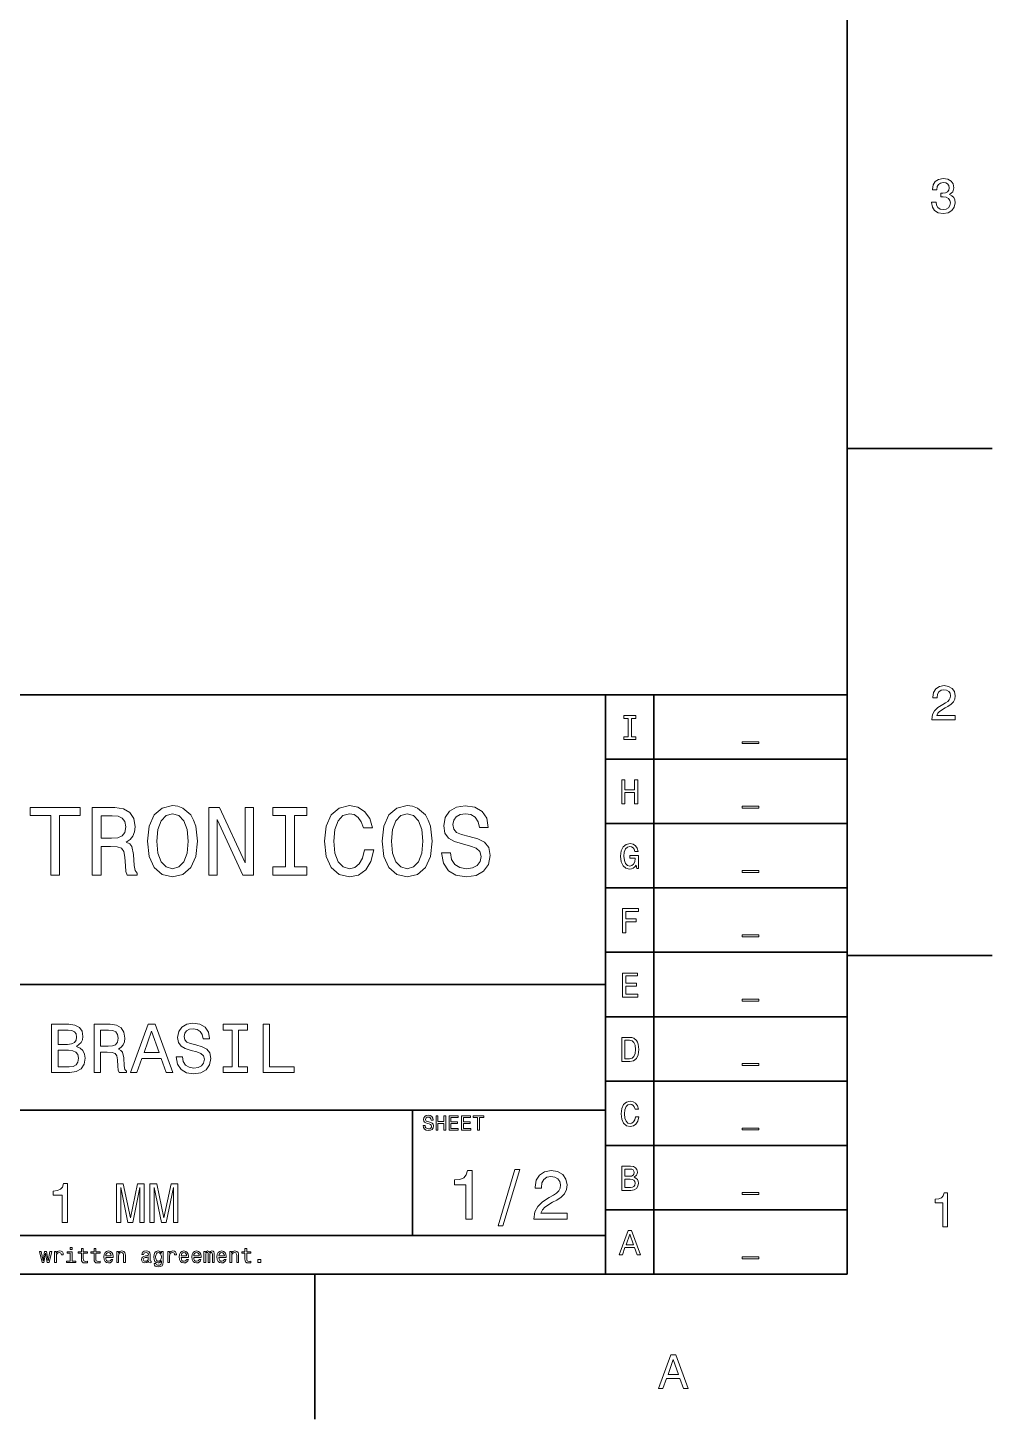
# Model space of a CAD drawing. Extents: x 0 to 1189, y 0 to 841.
# Drawn here: x 1084.2 to 1184, y 5 to 149 of the extents above; entities that cross this region are included whole.
import ezdxf

# ---------------------------------------------------------------- set-up
doc = ezdxf.new("R2010")
doc.units = 0

msp = doc.modelspace()

# ---------------------------------------------------------------- linework, layer by layer
at = {"color": 7, "lineweight": 35}
for p, q in [((1169, 20), (1169, 821)), ((979, 80), (1169, 80)), ((1144, 20), (1144, 80)), ((1149, 20), (1149, 80)), ((1169, 80), (1169, 20)), ((1144, 73.333336), (1169, 73.333336)), ((1144, 66.666664), (1169, 66.666664)), ((1144, 60), (1169, 60)), ((1144, 53.333332), (1169, 53.333332)), ((979, 50), (1144, 50)), ((1144, 46.666668), (1169, 46.666668)), ((1144, 40), (1169, 40)), ((979, 37), (1144, 37)), ((1144, 33.333332), (1169, 33.333332)), ((1144, 26.666666), (1169, 26.666666)), ((979, 24), (1144, 24)), ((20, 20), (1169, 20)), ((979, 20), (1169, 20))]:
    msp.add_line(p, q, dxfattribs=at)
at = {"color": 7, "lineweight": 35, "ltscale": 0.375}
for p, q in [((1169, 105.5), (1184, 105.5)), ((1169, 53), (1184, 53)), ((1113.900024, 20), (1113.900024, 5))]:
    msp.add_line(p, q, dxfattribs=at)
at = {"color": 7, "lineweight": 35, "ltscale": 0.325}
msp.add_line((1124, 24), (1124, 37), dxfattribs=at)
at = {"color": 7, "lineweight": 13}
for points in [[(1177.729004, 131.01622), (1177.729004, 130.980911), (1177.809692, 130.496765), (1178.046753, 130.133652), (1178.419922, 129.901657), (1178.914185, 129.815933), (1179.438721, 129.901657), (1179.832031, 130.123566), (1180.084229, 130.476593), (1180.175049, 130.930481), (1180.134644, 131.228027), (1180.023682, 131.470108), (1179.842163, 131.656708), (1179.600098, 131.792877), (1179.927856, 132.065216), (1180.043945, 132.498932), (1179.968262, 132.892303), (1179.751343, 133.18985), (1179.398315, 133.37645), (1178.914185, 133.442017), (1178.460327, 133.361313), (1178.112305, 133.13942), (1177.885376, 132.786392), (1177.809692, 132.317368), (1177.809692, 132.282074), (1178.258545, 132.282074), (1178.29895, 132.604828), (1178.430054, 132.836823), (1178.641846, 132.978027), (1178.939453, 133.028473), (1179.20166, 132.988113), (1179.393311, 132.882217), (1179.509277, 132.710739), (1179.554688, 132.47876), (1179.509277, 132.231628), (1179.388306, 132.065216), (1179.176514, 131.96434), (1178.889038, 131.934082), (1178.692261, 131.939133), (1178.692261, 131.54071), (1178.939453, 131.550797), (1179.257202, 131.505417), (1179.494141, 131.384369), (1179.635376, 131.187683), (1179.685791, 130.930481), (1179.630371, 130.63797), (1179.484131, 130.421112), (1179.252075, 130.284943), (1178.944458, 130.239563), (1178.626709, 130.289993), (1178.394775, 130.441284), (1178.248535, 130.683365), (1178.192993, 131.01622)], [(1177.769409, 77.416786), (1180.175049, 77.416786), (1180.175049, 77.850502), (1178.273682, 77.850502), (1178.379639, 78.087532), (1178.561157, 78.284218), (1179.120972, 78.642288), (1179.418579, 78.793587), (1179.751343, 79.010445), (1179.988403, 79.262604), (1180.124634, 79.560158), (1180.175049, 79.898056), (1180.089233, 80.321686), (1179.852295, 80.654541), (1179.489136, 80.866356), (1179.020142, 80.942001), (1178.536011, 80.85627), (1178.167847, 80.619232), (1177.930786, 80.240997), (1177.850098, 79.741714), (1177.850098, 79.671112), (1178.309082, 79.671112), (1178.309082, 79.711456), (1178.35437, 80.054398), (1178.490601, 80.306557), (1178.707397, 80.467941), (1178.994873, 80.523415), (1179.287354, 80.472984), (1179.504272, 80.346901), (1179.645508, 80.150215), (1179.695923, 79.903099), (1179.660645, 79.671112), (1179.564819, 79.474426), (1179.403442, 79.302956), (1179.181519, 79.151657), (1178.883911, 78.990273), (1178.389771, 78.677589), (1178.041748, 78.344742), (1177.834961, 77.941284), (1177.769409, 77.431915)], [(1146.334229, 75.659821), (1145.873169, 75.659821), (1145.873169, 75.357224), (1147.126709, 75.357224), (1147.126709, 75.659821), (1146.665649, 75.659821), (1146.665649, 77.554626), (1147.126709, 77.554626), (1147.126709, 77.857224), (1145.873169, 77.857224), (1145.873169, 77.554626), (1146.334229, 77.554626)], [(1158.132568, 75.140724), (1158.132568, 74.938995), (1159.867432, 74.938995), (1159.867432, 75.140724)], [(1145.664185, 68.690559), (1145.999268, 68.690559), (1145.999268, 69.864914), (1147.00061, 69.864914), (1147.00061, 68.690559), (1147.332031, 68.690559), (1147.332031, 71.190559), (1147.00061, 71.190559), (1147.00061, 70.171104), (1145.999268, 70.171104), (1145.999268, 71.190559), (1145.664185, 71.190559)], [(1086.572021, 61.333572), (1087.5, 61.333572), (1087.5, 67.486313), (1089.618164, 67.486313), (1089.618164, 68.333572), (1084.443726, 68.333572), (1084.443726, 67.486313), (1086.572021, 67.486313)], [(1090.858765, 61.333572), (1091.796753, 61.333572), (1091.796753, 64.288902), (1092.755005, 64.288902), (1093.46106, 64.258644), (1093.904907, 64.117432), (1094.146973, 63.78458), (1094.247803, 63.18948), (1094.298218, 62.2817), (1094.358765, 61.6866), (1094.479736, 61.333572), (1095.538818, 61.333572), (1095.538818, 61.525215), (1095.306885, 61.807636), (1095.226196, 62.33213), (1095.155518, 63.461815), (1094.984131, 64.298988), (1094.752075, 64.561241), (1094.389038, 64.752884), (1094.79248, 65.005043), (1095.074829, 65.35807), (1095.25647, 65.801872), (1095.316895, 66.336456), (1095.175781, 67.183716), (1094.772339, 67.81916), (1094.106567, 68.202446), (1093.198853, 68.333572), (1090.858765, 68.333572)], [(1096.587891, 64.833572), (1096.769409, 63.260086), (1097.293945, 62.100143), (1098.11084, 61.384007), (1099.180054, 61.14193), (1100.239136, 61.384007), (1101.066284, 62.100143), (1101.580688, 63.260086), (1101.772339, 64.833572), (1101.580688, 66.396973), (1101.358765, 67.032417), (1101.066284, 67.556915), (1100.239136, 68.273056), (1099.734863, 68.454613), (1099.180054, 68.525215), (1098.10083, 68.273056), (1097.283813, 67.567001), (1096.769409, 66.407059)], [(1102.952393, 61.333572), (1103.789551, 61.333572), (1103.789551, 67.072769), (1106.472534, 61.333572), (1107.551758, 61.333572), (1107.551758, 68.333572), (1106.70459, 68.333572), (1106.70459, 62.594379), (1104.051758, 68.333572), (1102.952393, 68.333572)], [(1110.860229, 62.180836), (1109.569092, 62.180836), (1109.569092, 61.333572), (1113.079224, 61.333572), (1113.079224, 62.180836), (1111.788086, 62.180836), (1111.788086, 67.486313), (1113.079224, 67.486313), (1113.079224, 68.333572), (1109.569092, 68.333572), (1109.569092, 67.486313), (1110.860229, 67.486313)], [(1119.030151, 63.935879), (1118.828491, 63.088615), (1118.495605, 62.483429), (1118.031616, 62.110229), (1117.486938, 61.989193), (1116.831299, 62.17075), (1116.316895, 62.715416), (1115.973999, 63.603024), (1115.863037, 64.833572), (1115.973999, 66.054031), (1116.306885, 66.951729), (1116.821289, 67.496399), (1117.486938, 67.688042), (1117.971191, 67.587173), (1118.384644, 67.304756), (1118.707397, 66.850861), (1118.929321, 66.225502), (1119.887573, 66.225502), (1119.584961, 67.183716), (1119.060425, 67.909943), (1118.34436, 68.363831), (1117.486938, 68.525215), (1116.417847, 68.273056), (1115.60083, 67.567001), (1115.076294, 66.407059), (1114.894775, 64.833572), (1115.076294, 63.260086), (1115.60083, 62.100143), (1116.417847, 61.384007), (1117.486938, 61.14193), (1118.425049, 61.333572), (1119.181519, 61.868156), (1119.716064, 62.745678), (1119.998535, 63.935879)], [(1120.875977, 64.833572), (1121.057617, 63.260086), (1121.582031, 62.100143), (1122.399048, 61.384007), (1123.468262, 61.14193), (1124.527344, 61.384007), (1125.35437, 62.100143), (1125.868774, 63.260086), (1126.060425, 64.833572), (1125.868774, 66.396973), (1125.646973, 67.032417), (1125.35437, 67.556915), (1124.527344, 68.273056), (1124.022949, 68.454613), (1123.468262, 68.525215), (1122.389038, 68.273056), (1121.572021, 67.567001), (1121.057617, 66.407059)], [(1127.946655, 63.643372), (1127.028809, 63.643372), (1127.230469, 62.574207), (1127.734863, 61.787464), (1128.511475, 61.3134), (1129.560425, 61.14193), (1130.599365, 61.303314), (1131.375977, 61.747116), (1131.870239, 62.443081), (1132.051758, 63.36095), (1131.900513, 64.188042), (1131.476929, 64.722618), (1130.791016, 65.075645), (1129.873169, 65.337898), (1129.086426, 65.529541), (1128.572021, 65.751442), (1128.279541, 66.074203), (1128.188721, 66.578529), (1128.279541, 67.032417), (1128.541748, 67.375359), (1128.94519, 67.607346), (1129.5, 67.688042), (1130.064819, 67.587173), (1130.508545, 67.314842), (1130.801147, 66.860947), (1130.942261, 66.245674), (1131.860229, 66.245674), (1131.860229, 66.265846), (1131.69873, 67.213974), (1131.224731, 67.920029), (1130.478271, 68.363831), (1129.469727, 68.515129), (1128.56189, 68.363831), (1127.855835, 67.940201), (1127.401978, 67.284584), (1127.240601, 66.437317), (1127.371704, 65.680832), (1127.755005, 65.166428), (1128.360229, 64.823486), (1129.187256, 64.561241), (1130.004272, 64.329247), (1130.619507, 64.107346), (1130.992676, 63.78458), (1131.123901, 63.260086), (1131.002808, 62.725502), (1130.690186, 62.322044), (1130.216064, 62.069885), (1129.60083, 61.989193), (1128.914917, 62.100143), (1128.390381, 62.422909), (1128.057617, 62.947407)], [(1158.132568, 68.47406), (1158.132568, 68.272331), (1159.867432, 68.272331), (1159.867432, 68.47406)], [(1092.936523, 67.476227), (1093.55188, 67.415703), (1093.985596, 67.22406), (1094.257935, 66.871033), (1094.348633, 66.316284), (1094.247803, 65.73127), (1093.975464, 65.378242), (1093.511475, 65.196686), (1092.875977, 65.146255), (1091.796753, 65.146255), (1091.796753, 67.476227)], [(1097.556152, 64.833572), (1097.667114, 66.054031), (1098, 66.951729), (1098.514404, 67.496399), (1099.180054, 67.688042), (1099.835693, 67.496399), (1100.350098, 66.941643), (1100.682983, 66.043945), (1100.803955, 64.833572), (1100.682983, 63.61311), (1100.350098, 62.715416), (1099.835693, 62.17075), (1099.180054, 61.989193), (1098.514404, 62.17075), (1098, 62.715416), (1097.667114, 63.603024)], [(1121.84436, 64.833572), (1121.955322, 66.054031), (1122.288086, 66.951729), (1122.80249, 67.496399), (1123.468262, 67.688042), (1124.123901, 67.496399), (1124.638306, 66.941643), (1124.971069, 66.043945), (1125.092163, 64.833572), (1124.971069, 63.61311), (1124.638306, 62.715416), (1124.123901, 62.17075), (1123.468262, 61.989193), (1122.80249, 62.17075), (1122.288086, 62.715416), (1121.955322, 63.603024)], [(1147.15918, 62.35891), (1147.220459, 62.023895), (1147.400513, 62.023895), (1147.400513, 63.37476), (1146.489136, 63.37476), (1146.489136, 63.068565), (1147.051147, 63.068565), (1147.051147, 63.046951), (1147.007813, 62.715538), (1146.892578, 62.470581), (1146.716064, 62.315681), (1146.496338, 62.265251), (1146.251343, 62.33009), (1146.060425, 62.524616), (1145.937988, 62.845222), (1145.894775, 63.284702), (1145.934326, 63.720581), (1146.056885, 64.041183), (1146.251343, 64.23571), (1146.514404, 64.304153), (1146.694458, 64.268135), (1146.842163, 64.167267), (1146.950195, 63.997959), (1147.011475, 63.771015), (1147.368042, 63.771015), (1147.274414, 64.116837), (1147.0979, 64.376198), (1146.849365, 64.534698), (1146.536011, 64.592339), (1146.125244, 64.502281), (1145.815552, 64.239311), (1145.617432, 63.825047), (1145.54895, 63.273895), (1145.617432, 62.719139), (1145.815552, 62.304874), (1146.1073, 62.041908), (1146.474731, 61.955452), (1146.680054, 61.984268), (1146.86377, 62.056316), (1147.022217, 62.182396)], [(1158.132568, 61.807396), (1158.132568, 61.605667), (1159.867432, 61.605667), (1159.867432, 61.807396)], [(1145.761475, 55.357231), (1146.096436, 55.357231), (1146.096436, 56.506367), (1147.148315, 56.506367), (1147.148315, 56.805359), (1146.096436, 56.805359), (1146.096436, 57.554638), (1147.389771, 57.554638), (1147.389771, 57.857231), (1145.761475, 57.857231)], [(1158.132568, 55.140732), (1158.132568, 54.939003), (1159.867432, 54.939003), (1159.867432, 55.140732)], [(1145.743408, 48.690563), (1147.328491, 48.690563), (1147.328491, 48.993156), (1146.074829, 48.993156), (1146.074829, 49.839699), (1147.191528, 49.839699), (1147.191528, 50.138691), (1146.074829, 50.138691), (1146.074829, 50.88797), (1147.299683, 50.88797), (1147.299683, 51.190563), (1145.743408, 51.190563)], [(1158.132568, 48.474064), (1158.132568, 48.272335), (1159.867432, 48.272335), (1159.867432, 48.474064)], [(1089.237793, 43.582851), (1089.742065, 44.000717), (1089.871704, 44.2817), (1089.915039, 44.627522), (1089.821289, 45.167866), (1089.540283, 45.556915), (1089.086426, 45.794666), (1088.452393, 45.881123), (1086.672852, 45.881123), (1086.672852, 40.881123), (1088.553345, 40.881123), (1089.223389, 40.981987), (1089.720459, 41.277374), (1090.030273, 41.745674), (1090.138306, 42.379681), (1090.073486, 42.804752), (1089.900513, 43.15778), (1089.619629, 43.417145)], [(1088.315552, 43.806194), (1087.335693, 43.806194), (1087.335693, 45.283138), (1088.373169, 45.283138), (1088.762207, 45.239914), (1089.036011, 45.110229), (1089.20166, 44.886887), (1089.259399, 44.555473), (1089.194458, 44.22406), (1089.021606, 43.993515), (1088.726196, 43.849422)], [(1091.067749, 40.881123), (1091.737793, 40.881123), (1091.737793, 42.992073), (1092.422241, 42.992073), (1092.926514, 42.970459), (1093.24353, 42.869595), (1093.416382, 42.631844), (1093.488525, 42.206772), (1093.524536, 41.558357), (1093.567749, 41.133286), (1093.654175, 40.881123), (1094.410645, 40.881123), (1094.410645, 41.018009), (1094.244995, 41.219738), (1094.187256, 41.594379), (1094.136841, 42.401295), (1094.014404, 42.999279), (1093.848755, 43.1866), (1093.589355, 43.323486), (1093.877563, 43.503601), (1094.079224, 43.755764), (1094.208984, 44.072765), (1094.252197, 44.454609), (1094.151245, 45.059795), (1093.863159, 45.513687), (1093.387573, 45.787464), (1092.739136, 45.881123), (1091.067749, 45.881123)], [(1092.55188, 45.26873), (1092.991333, 45.225502), (1093.301147, 45.088615), (1093.495728, 44.836452), (1093.560547, 44.440201), (1093.488525, 44.022331), (1093.293945, 43.770172), (1092.962524, 43.640488), (1092.508667, 43.604465), (1091.737793, 43.604465), (1091.737793, 45.26873)], [(1094.821289, 40.881123), (1095.484131, 40.881123), (1096.010132, 42.350864), (1098.005737, 42.350864), (1098.531738, 40.881123), (1099.208984, 40.881123), (1097.378906, 45.888329), (1096.644043, 45.888329)], [(1096.240601, 42.963257), (1097.011475, 45.167866), (1097.782471, 42.963257)], [(1100.210327, 42.530979), (1099.55481, 42.530979), (1099.698853, 41.767288), (1100.059082, 41.20533), (1100.61377, 40.866714), (1101.363159, 40.744236), (1102.105225, 40.859509), (1102.659912, 41.17651), (1103.012939, 41.67363), (1103.1427, 42.32925), (1103.034546, 42.920029), (1102.731934, 43.301872), (1102.242065, 43.554031), (1101.586426, 43.741352), (1101.024536, 43.878242), (1100.657104, 44.036743), (1100.44812, 44.267288), (1100.383301, 44.627522), (1100.44812, 44.951729), (1100.635498, 45.196686), (1100.923584, 45.362389), (1101.319824, 45.420029), (1101.723389, 45.34798), (1102.040283, 45.153458), (1102.249268, 44.82925), (1102.350098, 44.389767), (1103.005737, 44.389767), (1103.005737, 44.404179), (1102.890503, 45.081409), (1102.55188, 45.585732), (1102.018677, 45.902737), (1101.298218, 46.010807), (1100.649902, 45.902737), (1100.145508, 45.600143), (1099.821289, 45.131844), (1099.706055, 44.526657), (1099.799683, 43.986309), (1100.073486, 43.618874), (1100.505737, 43.373917), (1101.096558, 43.1866), (1101.680054, 43.020893), (1102.119629, 42.862389), (1102.386108, 42.631844), (1102.479858, 42.257202), (1102.393311, 41.875359), (1102.170044, 41.587173), (1101.831421, 41.407059), (1101.391968, 41.349422), (1100.901978, 41.428673), (1100.527344, 41.659222), (1100.289673, 42.033859)], [(1105.354492, 41.486309), (1104.432251, 41.486309), (1104.432251, 40.881123), (1106.939453, 40.881123), (1106.939453, 41.486309), (1106.017334, 41.486309), (1106.017334, 45.275936), (1106.939453, 45.275936), (1106.939453, 45.881123), (1104.432251, 45.881123), (1104.432251, 45.275936), (1105.354492, 45.275936)], [(1108.560547, 40.881123), (1111.773804, 40.881123), (1111.773804, 41.486309), (1109.223389, 41.486309), (1109.223389, 45.881123), (1108.560547, 45.881123)], [(1146.496338, 44.523895), (1145.664185, 44.523895), (1145.664185, 42.023895), (1146.496338, 42.023895), (1146.889038, 42.103146), (1147.180786, 42.344501), (1147.36084, 42.737152), (1147.425781, 43.273895), (1147.368042, 43.821445), (1147.296021, 44.037582), (1147.19519, 44.210495), (1146.903442, 44.444645), (1146.712524, 44.502281)], [(1146.471069, 44.224903), (1146.744873, 44.170868), (1146.932251, 44.005165), (1147.043945, 43.709774), (1147.079956, 43.273895), (1147.040283, 42.852425), (1146.928589, 42.557037), (1146.737671, 42.380524), (1146.471069, 42.322887), (1145.999268, 42.322887), (1145.999268, 44.224903)], [(1088.473999, 41.479107), (1087.335693, 41.479107), (1087.335693, 43.201008), (1088.40918, 43.201008), (1088.863159, 43.150574), (1089.187256, 42.999279), (1089.381836, 42.739914), (1089.446655, 42.365273), (1089.381836, 41.969017), (1089.20166, 41.695244), (1088.89917, 41.529537)], [(1158.132568, 41.807396), (1158.132568, 41.605667), (1159.867432, 41.605667), (1159.867432, 41.807396)], [(1147.083496, 36.286625), (1147.011475, 35.984032), (1146.892578, 35.767895), (1146.726929, 35.634609), (1146.532349, 35.591381), (1146.298218, 35.656223), (1146.114502, 35.850746), (1145.992065, 36.167751), (1145.952393, 36.607231), (1145.992065, 37.04311), (1146.11084, 37.363716), (1146.294556, 37.558239), (1146.532349, 37.626682), (1146.705322, 37.59066), (1146.853027, 37.489796), (1146.968262, 37.327694), (1147.047485, 37.104351), (1147.389771, 37.104351), (1147.281616, 37.446568), (1147.09436, 37.705933), (1146.838501, 37.868038), (1146.532349, 37.925674), (1146.150513, 37.835617), (1145.858765, 37.583454), (1145.671387, 37.169189), (1145.606567, 36.607231), (1145.671387, 36.045273), (1145.858765, 35.631008), (1146.150513, 35.375244), (1146.532349, 35.288788), (1146.867432, 35.357231), (1147.137573, 35.548153), (1147.328491, 35.861553), (1147.429321, 36.286625)], [(1125.309082, 35.413544), (1125.112427, 35.413544), (1125.15564, 35.184437), (1125.263672, 35.01585), (1125.430176, 34.914265), (1125.654907, 34.877522), (1125.877563, 34.912102), (1126.043945, 35.007202), (1126.149902, 35.156338), (1126.188721, 35.353024), (1126.156372, 35.530258), (1126.065552, 35.64481), (1125.918579, 35.720459), (1125.721924, 35.776657), (1125.553345, 35.817722), (1125.443115, 35.865273), (1125.380371, 35.934437), (1125.360962, 36.042507), (1125.380371, 36.139767), (1125.436646, 36.213257), (1125.523071, 36.262966), (1125.641968, 36.280258), (1125.762939, 36.258644), (1125.858032, 36.200287), (1125.920776, 36.103024), (1125.95105, 35.97118), (1126.147705, 35.97118), (1126.147705, 35.975502), (1126.113159, 36.178673), (1126.011475, 36.329971), (1125.851563, 36.425072), (1125.635498, 36.457493), (1125.440918, 36.425072), (1125.289673, 36.334293), (1125.192383, 36.193802), (1125.157837, 36.012245), (1125.185913, 35.850143), (1125.268066, 35.739914), (1125.397705, 35.666424), (1125.574951, 35.610229), (1125.75, 35.560516), (1125.881836, 35.512966), (1125.961792, 35.443802), (1125.989868, 35.331409), (1125.963989, 35.216858), (1125.896973, 35.130402), (1125.79541, 35.076366), (1125.663574, 35.059078), (1125.516602, 35.082851), (1125.404175, 35.152016), (1125.332886, 35.264408)], [(1126.450317, 34.918587), (1126.651245, 34.918587), (1126.651245, 35.623199), (1127.252197, 35.623199), (1127.252197, 34.918587), (1127.45105, 34.918587), (1127.45105, 36.418587), (1127.252197, 36.418587), (1127.252197, 35.806915), (1126.651245, 35.806915), (1126.651245, 36.418587), (1126.450317, 36.418587)], [(1127.79895, 34.918587), (1128.75, 34.918587), (1128.75, 35.100143), (1127.997803, 35.100143), (1127.997803, 35.608067), (1128.667847, 35.608067), (1128.667847, 35.787464), (1127.997803, 35.787464), (1127.997803, 36.23703), (1128.732666, 36.23703), (1128.732666, 36.418587), (1127.79895, 36.418587)], [(1129.100098, 34.918587), (1130.051147, 34.918587), (1130.051147, 35.100143), (1129.29895, 35.100143), (1129.29895, 35.608067), (1129.968994, 35.608067), (1129.968994, 35.787464), (1129.29895, 35.787464), (1129.29895, 36.23703), (1130.033813, 36.23703), (1130.033813, 36.418587), (1129.100098, 36.418587)], [(1130.755737, 34.918587), (1130.95459, 34.918587), (1130.95459, 36.23703), (1131.408447, 36.23703), (1131.408447, 36.418587), (1130.299683, 36.418587), (1130.299683, 36.23703), (1130.755737, 36.23703)], [(1158.132568, 35.140732), (1158.132568, 34.939003), (1159.867432, 34.939003), (1159.867432, 35.140732)], [(1129.533203, 25.700289), (1130.188843, 25.700289), (1130.188843, 30.736313), (1129.698853, 30.736313), (1129.569214, 30.296831), (1129.309814, 30.001442), (1128.913574, 29.828531), (1128.365967, 29.770893), (1128.365967, 29.259367), (1129.533203, 29.259367)], [(1132.876099, 25.03026), (1133.373169, 25.03026), (1135.116699, 30.837177), (1134.612427, 30.837177)], [(1136.579224, 25.700289), (1140.015869, 25.700289), (1140.015869, 26.319885), (1137.299683, 26.319885), (1137.45105, 26.658503), (1137.710449, 26.939482), (1138.510132, 27.45101), (1138.935181, 27.667147), (1139.410645, 27.976946), (1139.749268, 28.337177), (1139.943848, 28.762249), (1140.015869, 29.244957), (1139.893433, 29.850143), (1139.55481, 30.325649), (1139.036011, 30.628242), (1138.365967, 30.736313), (1137.674438, 30.613834), (1137.148438, 30.275217), (1136.809814, 29.734871), (1136.69458, 29.021614), (1136.69458, 28.92075), (1137.35022, 28.92075), (1137.35022, 28.978386), (1137.415039, 29.4683), (1137.609497, 29.828531), (1137.919312, 30.059078), (1138.329956, 30.138329), (1138.747925, 30.066282), (1139.057617, 29.886168), (1139.259399, 29.605188), (1139.331421, 29.252163), (1139.281006, 28.92075), (1139.144165, 28.639771), (1138.913574, 28.394814), (1138.596558, 28.178675), (1138.171509, 27.948128), (1137.465454, 27.501442), (1136.968384, 27.025938), (1136.672974, 26.449568), (1136.579224, 25.721903)], [(1146.950195, 30.041426), (1147.202393, 30.250359), (1147.267212, 30.39085), (1147.288818, 30.563761), (1147.242065, 30.833933), (1147.101563, 31.028458), (1146.874634, 31.147333), (1146.557617, 31.190561), (1145.667847, 31.190561), (1145.667847, 28.690561), (1146.608032, 28.690561), (1146.942993, 28.740993), (1147.191528, 28.888687), (1147.346436, 29.122837), (1147.400513, 29.43984), (1147.368042, 29.652376), (1147.281616, 29.82889), (1147.141113, 29.958572)], [(1146.489136, 30.153097), (1145.999268, 30.153097), (1145.999268, 30.891569), (1146.517944, 30.891569), (1146.712524, 30.869957), (1146.849365, 30.805115), (1146.932251, 30.693443), (1146.96106, 30.527737), (1146.928589, 30.36203), (1146.842163, 30.246758), (1146.694458, 30.174711)], [(1087.775146, 25.360231), (1088.299683, 25.360231), (1088.299683, 29.38905), (1087.907715, 29.38905), (1087.803955, 29.037464), (1087.596558, 28.801153), (1087.279541, 28.662825), (1086.841431, 28.616714), (1086.841431, 28.207493), (1087.775146, 28.207493)], [(1093.377563, 25.360231), (1093.821289, 25.360231), (1093.821289, 28.991356), (1094.570557, 25.360231), (1095.066284, 25.360231), (1095.809814, 28.991356), (1095.809814, 25.360231), (1096.259399, 25.360231), (1096.259399, 29.360231), (1095.556152, 29.360231), (1094.818481, 25.832853), (1094.086426, 29.360231), (1093.377563, 29.360231)], [(1096.84729, 25.360231), (1097.291016, 25.360231), (1097.291016, 28.991356), (1098.040283, 25.360231), (1098.536011, 25.360231), (1099.279541, 28.991356), (1099.279541, 25.360231), (1099.729126, 25.360231), (1099.729126, 29.360231), (1099.025879, 29.360231), (1098.288208, 25.832853), (1097.556152, 29.360231), (1096.84729, 29.360231)], [(1146.568359, 28.989553), (1145.999268, 28.989553), (1145.999268, 29.850504), (1146.536011, 29.850504), (1146.762939, 29.825287), (1146.925049, 29.74964), (1147.022217, 29.619957), (1147.054688, 29.432636), (1147.022217, 29.234509), (1146.932251, 29.097622), (1146.780884, 29.014769)], [(1158.132568, 28.474064), (1158.132568, 28.272335), (1159.867432, 28.272335), (1159.867432, 28.474064)], [(1178.90918, 24.916786), (1179.368042, 24.916786), (1179.368042, 28.442001), (1179.025146, 28.442001), (1178.934326, 28.134365), (1178.752808, 27.927593), (1178.475464, 27.806557), (1178.092163, 27.766211), (1178.092163, 27.40814), (1178.90918, 27.40814)], [(1145.404785, 22.023895), (1145.736206, 22.023895), (1145.999268, 22.758766), (1146.99707, 22.758766), (1147.26001, 22.023895), (1147.598633, 22.023895), (1146.683716, 24.527498), (1146.316284, 24.527498)], [(1146.114502, 23.064962), (1146.5, 24.167267), (1146.885376, 23.064962)], [(1085.871094, 21.214336), (1086.043945, 22.199926), (1086.216919, 21.214336), (1086.398438, 21.214336), (1086.683716, 22.375), (1086.5, 22.375), (1086.307739, 21.389408), (1086.136963, 22.375), (1085.948853, 22.375), (1085.778198, 21.389408), (1085.585815, 22.375), (1085.404175, 22.375), (1085.689575, 21.214336)], [(1086.969116, 21.214336), (1087.159302, 21.214336), (1087.159302, 21.877882), (1087.178711, 22.037823), (1087.237061, 22.152376), (1087.332153, 22.22154), (1087.459717, 22.245316), (1087.55481, 22.230186), (1087.626099, 22.186958), (1087.669312, 22.113472), (1087.684448, 22.014048), (1087.876831, 22.014048), (1087.850952, 22.189121), (1087.779541, 22.31448), (1087.660767, 22.390129), (1087.498657, 22.416065), (1087.388428, 22.398775), (1087.293213, 22.355547), (1087.208984, 22.282061), (1087.141968, 22.182636), (1087.141968, 22.375), (1086.969116, 22.375)], [(1088.780273, 21.374279), (1088.780273, 22.336094), (1088.29187, 22.336094), (1088.29187, 22.17399), (1088.590088, 22.17399), (1088.590088, 21.374279), (1088.20105, 21.374279), (1088.20105, 21.214336), (1089.173706, 21.214336), (1089.173706, 21.374279)], [(1088.786743, 22.766211), (1088.585815, 22.766211), (1088.585815, 22.550072), (1088.786743, 22.550072)], [(1089.755127, 22.17399), (1089.755127, 21.592579), (1089.768066, 21.404537), (1089.828613, 21.274855), (1089.949585, 21.199207), (1090.154907, 21.173269), (1090.379761, 21.184076), (1090.379761, 21.348343), (1090.215454, 21.335373), (1090.066284, 21.352665), (1089.986328, 21.4067), (1089.951782, 21.497478), (1089.945313, 21.625), (1089.945313, 22.17399), (1090.379761, 22.17399), (1090.379761, 22.336094), (1089.945313, 22.336094), (1089.945313, 22.675432), (1089.755127, 22.675432), (1089.755127, 22.336094), (1089.426514, 22.336094), (1089.426514, 22.17399)], [(1091.056274, 22.17399), (1091.056274, 21.592579), (1091.069214, 21.404537), (1091.129761, 21.274855), (1091.250732, 21.199207), (1091.456055, 21.173269), (1091.680908, 21.184076), (1091.680908, 21.348343), (1091.516602, 21.335373), (1091.367432, 21.352665), (1091.287476, 21.4067), (1091.25293, 21.497478), (1091.24646, 21.625), (1091.24646, 22.17399), (1091.680908, 22.17399), (1091.680908, 22.336094), (1091.24646, 22.336094), (1091.24646, 22.675432), (1091.056274, 22.675432), (1091.056274, 22.336094), (1090.727783, 22.336094), (1090.727783, 22.17399)], [(1092.268799, 21.739553), (1093.029541, 21.739553), (1093.031738, 21.828169), (1092.997192, 22.076729), (1092.9021, 22.262608), (1092.750732, 22.375), (1092.549805, 22.416065), (1092.353027, 22.372837), (1092.201782, 22.251801), (1092.104492, 22.055115), (1092.069946, 21.795748), (1092.102417, 21.529898), (1092.199585, 21.335373), (1092.348755, 21.214336), (1092.543335, 21.173269), (1092.711914, 21.201368), (1092.85022, 21.274855), (1092.951782, 21.391569), (1093.010132, 21.54719), (1092.822144, 21.54719), (1092.783203, 21.460733), (1092.727051, 21.395893), (1092.567017, 21.344019), (1092.443848, 21.367794), (1092.350952, 21.443443), (1092.290405, 21.566643), (1092.268799, 21.733068)], [(1092.268799, 21.899494), (1092.292603, 22.04863), (1092.350952, 22.158861), (1092.439575, 22.225864), (1092.556274, 22.24964), (1092.670776, 22.225864), (1092.759399, 22.158861), (1092.813477, 22.04863), (1092.832886, 21.899494)], [(1093.403564, 21.214336), (1093.59375, 21.214336), (1093.59375, 21.884365), (1093.613159, 22.037823), (1093.675903, 22.150215), (1093.773071, 22.219379), (1093.902832, 22.245316), (1094.006592, 22.223701), (1094.071411, 22.165344), (1094.10376, 22.068083), (1094.114624, 21.9384), (1094.114624, 21.214336), (1094.30481, 21.214336), (1094.30481, 21.977304), (1094.296143, 22.130762), (1094.257324, 22.258286), (1094.129761, 22.375), (1093.930908, 22.416065), (1093.820679, 22.400936), (1093.727783, 22.359869), (1093.647705, 22.290705), (1093.585083, 22.197765), (1093.585083, 22.375), (1093.403564, 22.375)], [(1096.695313, 21.365633), (1096.695313, 21.35915), (1096.706055, 21.285662), (1096.738525, 21.233789), (1096.874756, 21.192722), (1096.980591, 21.210014), (1096.980591, 21.356987), (1096.935181, 21.350504), (1096.874756, 21.378601), (1096.863892, 21.465057), (1096.863892, 22.065922), (1096.838013, 22.219379), (1096.762329, 22.32745), (1096.630493, 22.39229), (1096.44458, 22.416065), (1096.263062, 22.390129), (1096.129028, 22.316643), (1096.044678, 22.202089), (1096.016602, 22.050793), (1096.016602, 22.037823), (1096.187378, 22.037823), (1096.202515, 22.128601), (1096.25, 22.193443), (1096.327881, 22.232347), (1096.43811, 22.247478), (1096.544067, 22.236671), (1096.619629, 22.20425), (1096.665039, 22.148054), (1096.680176, 22.070244), (1096.671509, 21.979465), (1096.636963, 21.934076), (1096.550537, 21.912464), (1096.388428, 21.895172), (1096.202515, 21.856268), (1096.070679, 21.787104), (1095.99292, 21.679033), (1095.969116, 21.519091), (1095.990723, 21.37644), (1096.057739, 21.270533), (1096.165771, 21.203529), (1096.314941, 21.179754), (1096.515869, 21.225143)], [(1096.673706, 21.620676), (1096.647705, 21.508284), (1096.578613, 21.421829), (1096.474854, 21.365633), (1096.34729, 21.34618), (1096.265137, 21.356987), (1096.206787, 21.391569), (1096.170044, 21.452089), (1096.159302, 21.536383), (1096.167969, 21.61203), (1096.202515, 21.666065), (1096.34082, 21.726583), (1096.515869, 21.752522), (1096.673706, 21.804394)], [(1098.210449, 21.266209), (1098.210449, 22.375), (1098.028931, 22.375), (1098.028931, 22.186958), (1097.879761, 22.357708), (1097.78894, 22.400936), (1097.687378, 22.416065), (1097.503662, 22.372837), (1097.360962, 22.251801), (1097.268066, 22.057276), (1097.235596, 21.795748), (1097.268066, 21.532061), (1097.360962, 21.337536), (1097.503662, 21.214336), (1097.687378, 21.173269), (1097.791138, 21.1884), (1097.877563, 21.227304), (1098.028931, 21.391569), (1098.028931, 21.227304), (1098.011597, 21.097622), (1097.963989, 21.004683), (1097.873291, 20.950647), (1097.737061, 20.931194), (1097.618164, 20.944164), (1097.533936, 20.976583), (1097.484253, 21.03278), (1097.469116, 21.108429), (1097.2854, 21.108429), (1097.2854, 21.099783), (1097.313477, 20.961454), (1097.399902, 20.857708), (1097.538208, 20.790705), (1097.726318, 20.76693), (1097.95105, 20.799351), (1098.10022, 20.890129), (1098.184448, 21.047911)], [(1097.432373, 21.795748), (1097.451782, 21.988111), (1097.510132, 22.130762), (1097.600952, 22.215057), (1097.721924, 22.245316), (1097.849487, 22.215057), (1097.94458, 22.130762), (1098.00293, 21.988111), (1098.024536, 21.795748), (1098.00293, 21.599062), (1097.94458, 21.458572), (1097.849487, 21.372118), (1097.721924, 21.344019), (1097.600952, 21.372118), (1097.510132, 21.458572), (1097.451782, 21.601225)], [(1098.679443, 21.214336), (1098.869629, 21.214336), (1098.869629, 21.877882), (1098.88916, 22.037823), (1098.94751, 22.152376), (1099.042603, 22.22154), (1099.170044, 22.245316), (1099.265137, 22.230186), (1099.336548, 22.186958), (1099.379761, 22.113472), (1099.394897, 22.014048), (1099.58728, 22.014048), (1099.561279, 22.189121), (1099.48999, 22.31448), (1099.371094, 22.390129), (1099.208984, 22.416065), (1099.098755, 22.398775), (1099.003662, 22.355547), (1098.919434, 22.282061), (1098.852417, 22.182636), (1098.852417, 22.375), (1098.679443, 22.375)], [(1100.075684, 21.739553), (1100.836548, 21.739553), (1100.838745, 21.828169), (1100.804077, 22.076729), (1100.708984, 22.262608), (1100.557739, 22.375), (1100.356689, 22.416065), (1100.160034, 22.372837), (1100.008667, 22.251801), (1099.911499, 22.055115), (1099.876831, 21.795748), (1099.909302, 21.529898), (1100.006592, 21.335373), (1100.15564, 21.214336), (1100.35022, 21.173269), (1100.518799, 21.201368), (1100.657104, 21.274855), (1100.758667, 21.391569), (1100.817139, 21.54719), (1100.629028, 21.54719), (1100.590088, 21.460733), (1100.533936, 21.395893), (1100.374023, 21.344019), (1100.250732, 21.367794), (1100.157837, 21.443443), (1100.09729, 21.566643), (1100.075684, 21.733068)], [(1100.075684, 21.899494), (1100.099487, 22.04863), (1100.157837, 22.158861), (1100.24646, 22.225864), (1100.363159, 22.24964), (1100.477783, 22.225864), (1100.566406, 22.158861), (1100.620361, 22.04863), (1100.639893, 21.899494)], [(1101.376831, 21.739553), (1102.137695, 21.739553), (1102.139893, 21.828169), (1102.105225, 22.076729), (1102.010132, 22.262608), (1101.858887, 22.375), (1101.657837, 22.416065), (1101.461182, 22.372837), (1101.309814, 22.251801), (1101.212646, 22.055115), (1101.177979, 21.795748), (1101.210449, 21.529898), (1101.307739, 21.335373), (1101.456787, 21.214336), (1101.651367, 21.173269), (1101.819946, 21.201368), (1101.958252, 21.274855), (1102.059814, 21.391569), (1102.118286, 21.54719), (1101.930176, 21.54719), (1101.891235, 21.460733), (1101.835083, 21.395893), (1101.675171, 21.344019), (1101.552002, 21.367794), (1101.458984, 21.443443), (1101.398438, 21.566643), (1101.376831, 21.733068)], [(1101.376831, 21.899494), (1101.400635, 22.04863), (1101.458984, 22.158861), (1101.547607, 22.225864), (1101.664307, 22.24964), (1101.778931, 22.225864), (1101.867554, 22.158861), (1101.921509, 22.04863), (1101.94104, 21.899494)], [(1102.435913, 21.214336), (1102.611084, 21.214336), (1102.611084, 21.990273), (1102.621826, 22.106987), (1102.654297, 22.191282), (1102.703979, 22.240993), (1102.768799, 22.260447), (1102.820679, 22.243155), (1102.855225, 22.199926), (1102.872559, 22.12644), (1102.879028, 22.029179), (1102.879028, 21.214336), (1103.043335, 21.214336), (1103.043335, 21.990273), (1103.054077, 22.104826), (1103.086548, 22.189121), (1103.138428, 22.240993), (1103.203247, 22.260447), (1103.255127, 22.243155), (1103.289673, 22.199926), (1103.311279, 22.029179), (1103.311279, 21.214336), (1103.486328, 21.214336), (1103.486328, 22.016211), (1103.475586, 22.182636), (1103.44104, 22.310158), (1103.371826, 22.387968), (1103.259399, 22.416065), (1103.127563, 22.372837), (1103.026001, 22.247478), (1102.946045, 22.370676), (1102.812012, 22.416065), (1102.688843, 22.372837), (1102.604492, 22.251801), (1102.604492, 22.375), (1102.435913, 22.375)], [(1103.979248, 21.739553), (1104.73999, 21.739553), (1104.742188, 21.828169), (1104.70752, 22.076729), (1104.612427, 22.262608), (1104.461182, 22.375), (1104.260132, 22.416065), (1104.063477, 22.372837), (1103.912231, 22.251801), (1103.814941, 22.055115), (1103.780273, 21.795748), (1103.812744, 21.529898), (1103.910034, 21.335373), (1104.059204, 21.214336), (1104.253662, 21.173269), (1104.422241, 21.201368), (1104.560547, 21.274855), (1104.662231, 21.391569), (1104.720581, 21.54719), (1104.532471, 21.54719), (1104.493652, 21.460733), (1104.437378, 21.395893), (1104.277466, 21.344019), (1104.154297, 21.367794), (1104.061279, 21.443443), (1104.000854, 21.566643), (1103.979248, 21.733068)], [(1103.979248, 21.899494), (1104.00293, 22.04863), (1104.061279, 22.158861), (1104.149902, 22.225864), (1104.266602, 22.24964), (1104.381226, 22.225864), (1104.469849, 22.158861), (1104.523804, 22.04863), (1104.543335, 21.899494)], [(1105.113892, 21.214336), (1105.304077, 21.214336), (1105.304077, 21.884365), (1105.323608, 22.037823), (1105.38623, 22.150215), (1105.483521, 22.219379), (1105.613159, 22.245316), (1105.716919, 22.223701), (1105.781738, 22.165344), (1105.814209, 22.068083), (1105.824951, 21.9384), (1105.824951, 21.214336), (1106.015259, 21.214336), (1106.015259, 21.977304), (1106.006592, 22.130762), (1105.967651, 22.258286), (1105.840088, 22.375), (1105.641235, 22.416065), (1105.531006, 22.400936), (1105.43811, 22.359869), (1105.358154, 22.290705), (1105.29541, 22.197765), (1105.29541, 22.375), (1105.113892, 22.375)], [(1106.670166, 22.17399), (1106.670166, 21.592579), (1106.683105, 21.404537), (1106.743652, 21.274855), (1106.864624, 21.199207), (1107.069946, 21.173269), (1107.2948, 21.184076), (1107.2948, 21.348343), (1107.130493, 21.335373), (1106.981323, 21.352665), (1106.901367, 21.4067), (1106.866821, 21.497478), (1106.860352, 21.625), (1106.860352, 22.17399), (1107.2948, 22.17399), (1107.2948, 22.336094), (1106.860352, 22.336094), (1106.860352, 22.675432), (1106.670166, 22.675432), (1106.670166, 22.336094), (1106.341553, 22.336094), (1106.341553, 22.17399)], [(1158.132568, 21.807398), (1158.132568, 21.605669), (1159.867432, 21.605669), (1159.867432, 21.807398)], [(1108.014526, 21.214336), (1108.312744, 21.214336), (1108.312744, 21.536383), (1108.014526, 21.536383)], [(1149.466797, 8.166786), (1149.930786, 8.166786), (1150.29895, 9.195604), (1151.695923, 9.195604), (1152.064087, 8.166786), (1152.538086, 8.166786), (1151.257202, 11.671829), (1150.742798, 11.671829)], [(1150.460327, 9.624279), (1151, 11.167507), (1151.539551, 9.624279)]]:
    msp.add_lwpolyline(points, close=True, dxfattribs=at)

doc.saveas('drawing.dxf')
